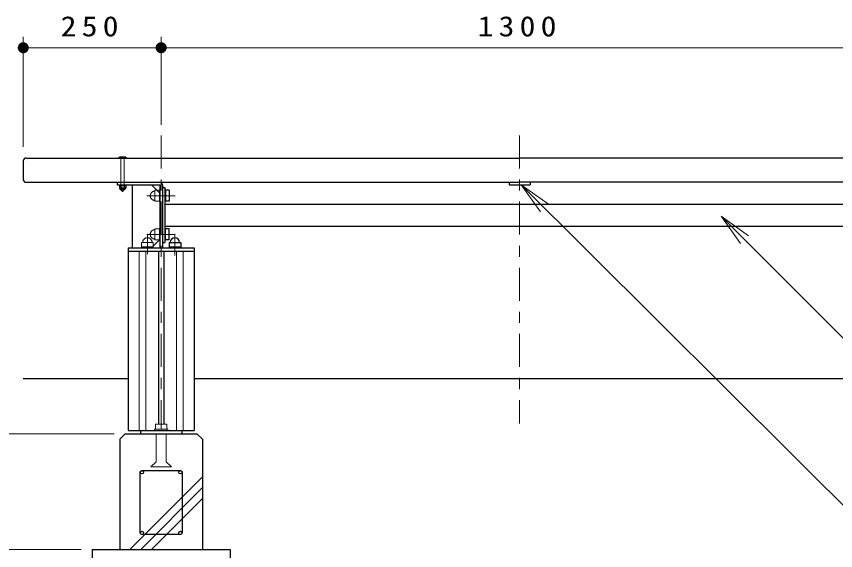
# Model space of a CAD drawing. Units: millimetres on the paper, scale 1:20. Extents: x -365 to 1, y -33 to 257.
# Drawn here: x -315 to -240.7, y 95.7 to 144.2 of the extents above; entities that cross this region are included whole.
import ezdxf

# ---------------------------------------------------------------- set-up
doc = ezdxf.new("R2010")
doc.units = ezdxf.units.MM
doc.linetypes.add('USER1', pattern=[4.5, 2.5, -2])
doc.linetypes.add('USER2', pattern=[6, 3, -1, 1, -1])
doc.layers.add('LY_1', color=7, linetype='Continuous', lineweight=25)
doc.styles.add('ＭＳ ゴシック', font='')
doc.styles.get('ＭＳ ゴシック').set_extended_font_data('MS Gothic')

# ---------------------------------------------------------------- blocks, each defined once
blk = doc.blocks.new('filled_dot')
at = {"color": 0, "linetype": 'Continuous', "lineweight": -2, "const_width": 1.25}
blk.add_lwpolyline([(-0.625, 0, 1), (0.625, 0, 1)], format="xyb", close=True, dxfattribs=at)

msp = doc.modelspace()

# ---------------------------------------------------------------- linework, layer by layer
at = {"layer": 'LY_1', "lineweight": 13}
for p, q in [((-314.336, 132.353), (-314.336, 142.353)), ((-301.836, 134.353), (-301.836, 142.353)), ((-314.336, 141.353), (-301.836, 141.353)), ((-301.836, 141.353), (-236.836, 141.353)), ((-269.207, 128.928), (-267.081, 126.811)), ((-269.207, 128.928), (-266.728, 127.166)), ((-267.434, 126.457), (-269.207, 128.928)), ((-251.068, 126.071), (-248.947, 123.95)), ((-251.068, 126.071), (-248.593, 124.304)), ((-249.3, 123.597), (-251.068, 126.071)), ((-303.836, 122.903), (-303.836, 106.653)), ((-303.221, 122.903), (-303.221, 106.653)), ((-300.451, 122.903), (-300.451, 106.653)), ((-299.836, 122.903), (-299.836, 106.653)), ((-306.086, 106.353), (-325.336, 106.353)), ((-304.68, 95.853), (-298.086, 102.447)), ((-303.691, 95.853), (-298.086, 101.458)), ((-302.701, 95.853), (-298.086, 100.468)), ((-309.086, 95.853), (-325.336, 95.853)), ((-309.086, 95.853), (-325.336, 95.853))]:
    msp.add_line(p, q, dxfattribs=at)
at = {"layer": 'LY_1', "linetype": 'USER2', "lineweight": 13}
for p, q in [((-301.836, 133.403), (-301.836, 107.278)), ((-269.336, 133.403), (-269.336, 107.278)), ((-303.135, 127.928), (-300.553, 127.928)), ((-303.135, 124.428), (-300.553, 124.428)), ((-303.086, 124.479), (-303.086, 122.64)), ((-300.586, 124.479), (-300.586, 122.501))]:
    msp.add_line(p, q, dxfattribs=at)
at = {"layer": 'LY_1'}
for p, q in [((-314.336, 131.103), (-314.336, 129.403)), ((-314.086, 131.353), (-269.336, 131.353)), ((-224.586, 131.353), (-269.336, 131.353)), ((-314.086, 129.153), (-269.336, 129.153)), ((-305.836, 129.153), (-305.836, 128.928)), ((-305.836, 128.928), (-301.949, 128.928)), ((-304.449, 128.928), (-304.449, 123.203)), ((-302.699, 128.928), (-301.949, 128.178)), ((-301.949, 128.928), (-301.949, 123.203)), ((-301.724, 128.928), (-301.724, 123.203)), ((-301.724, 128.678), (-301.499, 128.678)), ((-301.499, 128.678), (-301.499, 123.678)), ((-270.286, 129.153), (-270.286, 128.928)), ((-270.286, 128.928), (-268.386, 128.928)), ((-224.586, 129.153), (-269.336, 129.153)), ((-268.386, 129.153), (-268.386, 128.928)), ((-301.449, 128.453), (-301.499, 128.453)), ((-301.449, 128.453), (-301.449, 127.403)), ((-301.099, 128.428), (-301.449, 128.428)), ((-301.099, 128.428), (-301.099, 127.428)), ((-301.449, 127.403), (-301.499, 127.403)), ((-301.499, 127.178), (-237.174, 127.178)), ((-301.099, 127.428), (-301.449, 127.428)), ((-301.499, 125.178), (-237.174, 125.178)), ((-301.449, 124.953), (-301.499, 124.953)), ((-301.449, 123.903), (-301.449, 124.953)), ((-301.099, 124.928), (-301.449, 124.928)), ((-301.099, 123.928), (-301.099, 124.928)), ((-301.949, 123.953), (-302.699, 123.203)), ((-301.724, 123.678), (-301.499, 123.678)), ((-301.449, 123.903), (-301.499, 123.903)), ((-301.099, 123.928), (-301.449, 123.928)), ((-301.111, 123.703), (-300.061, 123.703)), ((-301.111, 123.703), (-301.111, 123.203)), ((-301.111, 123.303), (-300.061, 123.303)), ((-300.061, 123.703), (-300.061, 123.203)), ((-304.836, 123.203), (-304.836, 106.653)), ((-304.836, 123.203), (-298.836, 123.203)), ((-304.836, 122.903), (-298.836, 122.903)), ((-302.086, 122.903), (-302.086, 107.218)), ((-301.586, 122.903), (-301.586, 107.218)), ((-298.836, 123.203), (-298.836, 106.653)), ((-314.336, 111.353), (-304.836, 111.353)), ((-298.836, 111.353), (-224.336, 111.353)), ((-305.586, 105.853), (-305.086, 106.353)), ((-305.086, 106.353), (-298.586, 106.353)), ((-304.961, 106.353), (-298.711, 106.353)), ((-304.836, 106.653), (-298.836, 106.653)), ((-303.711, 106.653), (-303.711, 106.353)), ((-299.961, 106.653), (-299.961, 106.353)), ((-298.586, 106.353), (-298.086, 105.853)), ((-305.586, 105.853), (-305.586, 95.853)), ((-298.086, 105.853), (-298.086, 95.853)), ((-303.736, 97.353), (-303.736, 102.853)), ((-303.586, 103.003), (-300.086, 103.003)), ((-299.936, 102.853), (-299.936, 97.353)), ((-300.086, 97.203), (-303.586, 97.203)), ((-308.086, 95.853), (-308.086, 89.353)), ((-308.086, 95.853), (-295.586, 95.853)), ((-295.586, 95.853), (-295.586, 89.353))]:
    msp.add_line(p, q, dxfattribs=at)
at = {"layer": 'LY_1', "color": 211}
for p, q in [((-305.661, 131.403), (-305.586, 131.453)), ((-305.661, 131.403), (-305.011, 131.403)), ((-305.661, 131.403), (-305.661, 131.353)), ((-305.661, 131.353), (-305.011, 131.353)), ((-305.586, 131.453), (-305.086, 131.453)), ((-305.086, 131.453), (-305.011, 131.403)), ((-305.011, 131.403), (-305.011, 131.353)), ((-305.641, 128.928), (-305.031, 128.928)), ((-305.641, 128.928), (-305.641, 128.853)), ((-305.641, 128.853), (-305.031, 128.853)), ((-305.625, 128.853), (-305.625, 128.628)), ((-305.581, 128.603), (-305.625, 128.628)), ((-305.581, 128.603), (-305.581, 128.553)), ((-305.091, 128.603), (-305.581, 128.603)), ((-305.541, 128.513), (-305.131, 128.513)), ((-305.486, 128.513), (-305.486, 128.466)), ((-305.48, 128.853), (-305.48, 128.628)), ((-305.386, 128.853), (-305.311, 128.928)), ((-305.286, 128.853), (-305.211, 128.928)), ((-305.192, 128.853), (-305.192, 128.628)), ((-305.186, 128.513), (-305.186, 128.466)), ((-305.091, 128.603), (-305.047, 128.628)), ((-305.091, 128.603), (-305.091, 128.553)), ((-305.047, 128.853), (-305.047, 128.628)), ((-305.031, 128.928), (-305.031, 128.853)), ((-305.486, 128.466), (-305.374, 128.353)), ((-305.186, 128.466), (-305.486, 128.466)), ((-305.374, 128.353), (-305.299, 128.353)), ((-305.186, 128.466), (-305.299, 128.353))]:
    msp.add_line(p, q, dxfattribs=at)
at = {"layer": 'LY_1', "color": 211, "linetype": 'USER1', "lineweight": 13}
for p, q in [((-305.561, 131.353), (-305.486, 131.278)), ((-305.486, 131.278), (-305.486, 128.928)), ((-305.111, 131.353), (-305.186, 131.278)), ((-305.186, 131.278), (-305.186, 128.928))]:
    msp.add_line(p, q, dxfattribs=at)
at = {"layer": 'LY_1', "linetype": 'USER1', "lineweight": 13}
for p, q in [((-302.399, 128.428), (-301.999, 128.428)), ((-302.399, 128.428), (-302.399, 127.428)), ((-301.999, 128.453), (-301.949, 128.453)), ((-301.999, 128.453), (-301.999, 127.403)), ((-302.399, 127.428), (-301.999, 127.428)), ((-301.999, 127.403), (-301.949, 127.403)), ((-302.399, 124.928), (-301.999, 124.928)), ((-302.399, 123.928), (-302.399, 124.928)), ((-301.999, 124.953), (-301.949, 124.953)), ((-301.999, 123.903), (-301.999, 124.953)), ((-303.611, 123.703), (-303.611, 123.203)), ((-303.611, 123.703), (-302.561, 123.703)), ((-303.611, 123.303), (-302.561, 123.303)), ((-302.561, 123.703), (-302.561, 123.203)), ((-302.399, 123.928), (-301.999, 123.928)), ((-301.999, 123.903), (-301.949, 123.903))]:
    msp.add_line(p, q, dxfattribs=at)
at = {"layer": 'LY_1', "color": 32, "lineweight": 13}
for p, q in [((-302.361, 107.218), (-302.361, 106.768)), ((-302.361, 107.218), (-301.311, 107.218)), ((-301.836, 107.218), (-301.836, 106.768)), ((-301.311, 107.218), (-301.311, 106.768)), ((-302.436, 106.768), (-302.436, 106.653)), ((-302.436, 106.768), (-301.236, 106.768)), ((-302.286, 106.353), (-302.286, 103.803)), ((-301.386, 106.353), (-301.386, 103.803)), ((-301.236, 106.768), (-301.236, 106.653)), ((-302.286, 103.803), (-302.786, 103.353)), ((-300.886, 103.353), (-302.786, 103.353)), ((-300.886, 103.353), (-301.386, 103.803))]:
    msp.add_line(p, q, dxfattribs=at)
at = {"layer": 'LY_1', "lineweight": 13}
for points in [[(-269.207, 128.928), (-238.281, 98.135), (-199.281, 98.135)], [(-251.068, 126.071), (-229.487, 104.491), (-190.487, 104.491)]]:
    msp.add_lwpolyline(points, dxfattribs=at)
at = {"layer": 'LY_1'}
for centre in [(-303.586, 102.853), (-300.086, 102.853), (-303.586, 97.353), (-300.086, 97.353)]:
    msp.add_circle(centre, 0.15, dxfattribs=at)
for centre, radius, start, end in [((-314.086, 131.103), 0.25, 90, 180), ((-314.086, 129.403), 0.25, 179.99999, 270), ((-301.949, 128.928), 0.225, 0, 90), ((-300.586, 123.703), 0.425, 0, 180)]:
    msp.add_arc(centre, radius, start, end, dxfattribs=at)
at = {"layer": 'LY_1', "color": 211}
for centre, radius, start, end in [((-305.553, 128.747), 0.139, 238.70275, 301.29709), ((-305.541, 128.553), 0.04, 179.99996, 269.99995), ((-305.336, 129.133), 0.525, 254.05409, 285.94594), ((-305.12, 128.747), 0.139, 238.70286, 301.2972), ((-305.131, 128.553), 0.04, 269.99996, 0)]:
    msp.add_arc(centre, radius, start, end, dxfattribs=at)
at = {"layer": 'LY_1', "linetype": 'USER1', "lineweight": 13}
for centre, start, end in [((-302.399, 127.928), 89.99999, 270), ((-302.399, 124.428), 89.99999, 270), ((-303.086, 123.703), 0, 180)]:
    msp.add_arc(centre, 0.425, start, end, dxfattribs=at)

# ---------------------------------------------------------------- block references
at = {"layer": 'LY_1', "lineweight": 13, "xscale": 0.4, "yscale": 0.4}
msp.add_blockref('filled_dot', (-314.336, 141.353), dxfattribs=at)
at = {"layer": 'LY_1', "lineweight": 13, "xscale": 0.4, "yscale": 0.4, "rotation": 180}
msp.add_blockref('filled_dot', (-301.836, 141.353), dxfattribs=at)

# ---------------------------------------------------------------- texts
at = {"layer": 'LY_1', "char_height": 1.833, "attachment_point": 8, "style": 'ＭＳ ゴシック'}
for s, insert in [('\\T1.33;\\W1.15;250', (-308.086, 142.353)), ('\\T1.33;\\W1.15;1300', (-269.336, 142.353))]:
    msp.add_mtext(s, dxfattribs=dict(at, insert=insert))

doc.saveas('drawing.dxf')
